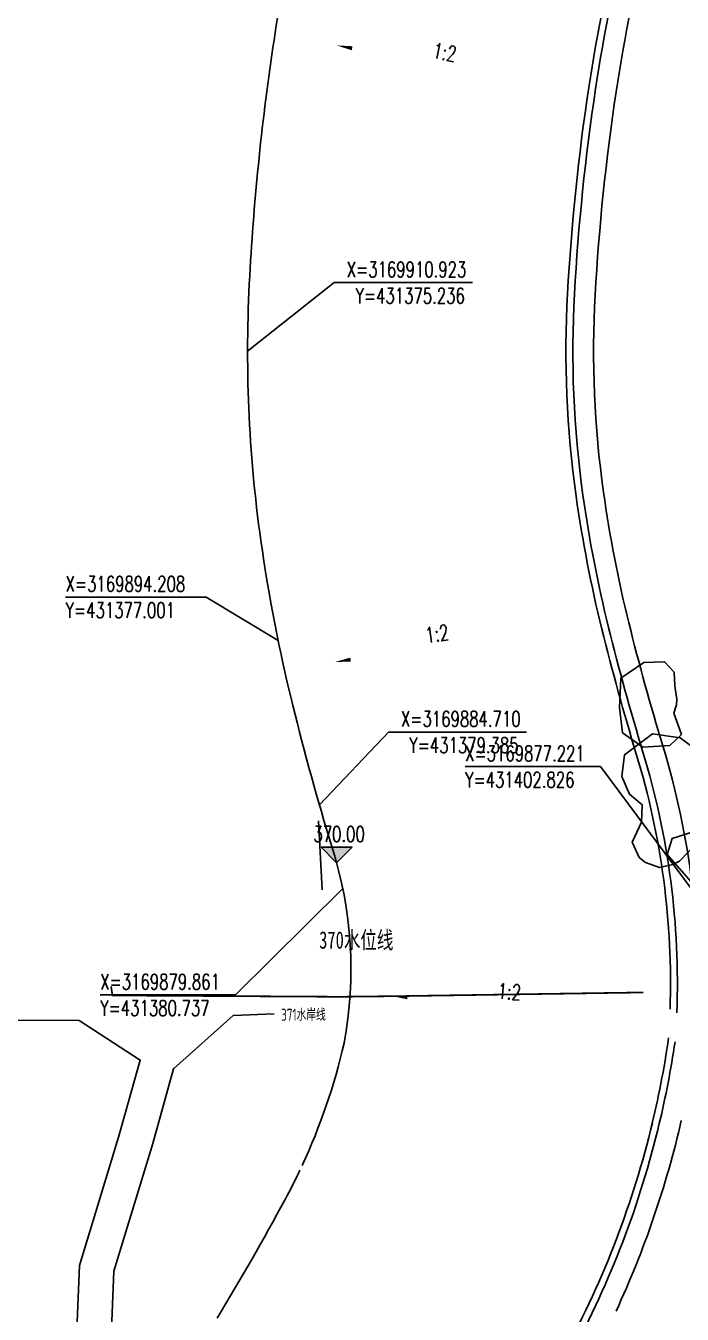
# Model space of a CAD drawing. Header units: millimetres. Extents: x -2430464 to 225692, y -180 to 1805330.
# Drawn here: x -30296 to 7648, y 1120745 to 1195223 of the extents above; entities that cross this region are included whole.
import ezdxf

# ---------------------------------------------------------------- set-up
doc = ezdxf.new("R2010")
doc.units = ezdxf.units.MM
doc.header["$LTSCALE"] = 1000
doc.layers.get('0').update_dxf_attribs({"linetype": 'CONTINUOUS'})
for name, color, linetype in [('03LS-上木标注', 50, 'CONTINUOUS'), ('DIM_COOR', 3, 'CONTINUOUS'), ('DIM_ELEV', 3, 'CONTINUOUS'), ('DIM_SYMB', 3, 'CONTINUOUS'), ('LP-002-文字说明', 254, 'CONTINUOUS'), ('LP-003设计水位线', 172, 'CONTINUOUS'), ('LP-007挡墙线', 36, 'CONTINUOUS'), ('LP-008景观石', 37, 'CONTINUOUS'), ('PUB_TEXT', 7, 'CONTINUOUS'), ('W-WOOD_FLOOR木地板', 30, 'CONTINUOUS'), ('建筑', 7, 'CONTINUOUS')]:
    doc.layers.add(name, color=color, linetype=linetype)
doc.styles.add('_TCH_DIM', font='SIMPLEX.shx', dxfattribs={"width": 0.7, "bigfont": 'GBCBIG.shx'})
doc.styles.get("Standard").update_dxf_attribs({"font": 'tssdeng.shx', "width": 0.7, "bigfont": 'hztxt.shx'})
doc.styles.add('STYLE1', font='', dxfattribs={"width": 0.7})
doc.styles.get('STYLE1').set_extended_font_data('SimSun')
doc.dimstyles.get("Standard").update_dxf_attribs({"dimscale": 100, "dimtxt": 3.5, "dimasz": 1, "dimexe": 2.5, "dimexo": 3, "dimgap": 1.5, "dimtad": 1, "dimdec": 0, "dimzin": 0, "dimdsep": 46, "dimtxsty": 'Standard', "dimblk": 'ARCHTICK', "dimcen": 0.09, "dimadec": 0, "dimazin": 0, "dimtfac": 1, "dimtdec": 0, "dimtix": 1, "dimtmove": 2, "dimatfit": 3, "dimldrblk": 'ARCHTICK', "dimfxl": 0, "dimtolj": 1, "dimtzin": 0, "dimarcsym": 0})

# ---------------------------------------------------------------- blocks, each defined once
blk = doc.blocks.new('_ARCHTICK')
at = {"color": 0, "linetype": 'ByBlock', "const_width": 0.4}
blk.add_lwpolyline([(-0.5, -0.5), (0.5, 0.5)], dxfattribs=at)

msp = doc.modelspace()

# ---------------------------------------------------------------- hatches: boundary and pattern name
at = {"layer": 'DIM_ELEV'}
msp.add_hatch(color=256, dxfattribs=at).paths.add_polyline_path([(-12330.99, 1146840.49), (-13230.99, 1147740.49), (-11430.99, 1147740.49)])
at = {"layer": 'W-WOOD_FLOOR木地板'}
h = msp.add_hatch(dxfattribs=at)
h.set_pattern_fill('DOLMIT', color=256, scale=600, angle=120)
h.set_pattern_definition([(120, (-2559274.5, -976417.3), (-412.44047, -238.12262), []), (165, (-2559274.5, -976417.3), (-348.63547, -1301.1253), [673.5128, -1347.024])])
h.paths.add_polyline_path([(-108945.91, 1145583.01, -0.4618853), (-125034.68, 1139053.95), (-128914.93, 1141288.93), (-129299.79, 1140616.54), (-127686.95, 1139644.68), (-128977.25, 1137503.38), (-130542, 1138446.27), (-130901.67, 1137817.88), (-126962.68, 1135548.38, 0.45785305), (-105244.91, 1144044.22, -0.98948762), (-74047.4, 1128811.65, 0.94633349), (-33827, 1110933.53, -0.30887042), (-26642.25, 1114955.07), (-23244.98, 1114200.7), (-23112, 1114799.58), (-26371.16, 1115654.31), (-25736.97, 1118072.53), (-22569.69, 1117241.89), (-22377.9, 1118105.59), (-25775.17, 1118859.96, 0.32238665), (-37397.99, 1112735.96, -0.94191378), (-70359.13, 1127255.3, 0.99194341)])

# ---------------------------------------------------------------- linework, layer by layer
at = {"layer": '03LS-上木标注'}
msp.add_line((-13383.37, 1149274.5, -415196.05), (-13159.47, 1145280.77, -415396.05), dxfattribs=at)
at = {"layer": '03LS-上木标注', "color": 1}
for points in [[(-23693, 1135438.2), (-24891, 1131114.2)], [(-22956.98, 1130605.38), (-21758.98, 1134929.38), (-22956.98, 1130605.38), (-25201.06, 1123230.49), (-25200.98, 1123232.38)], [(-24877.67, 1131163.57), (-27189.18, 1123567.09)], [(-27189.18, 1123567.09), (-27431.87, 1117510.29), (-27453.96, 1109775.79), (-27516.94, 1100168.49)], [(-25200.98, 1123232.38), (-25431.98, 1117467.38), (-25453.98, 1109766.38), (-25516.98, 1100155.38)]]:
    msp.add_lwpolyline(points, dxfattribs=at)
at = {"layer": 'DIM_COOR', "color": 3}
for p, q in [((-17474.44, 1176409.82), (-12469.87, 1180377.67)), ((-12469.87, 1180377.67), (-4483.87, 1180377.67)), ((-19873.02, 1162199.49), (-27991.02, 1162199.49)), ((-15709.17, 1159694.8), (-19873.02, 1162199.49)), ((-13324.97, 1150196.37), (-9331.44, 1154395.33)), ((-9331.44, 1154395.33), (-1345.44, 1154395.33)), ((2923.59, 1152399.83), (-4897.41, 1152399.83)), ((10116.08, 1142707.74), (2923.59, 1152399.83)), ((-11973.04, 1145347.28), (-18167.37, 1139203.03)), ((-18167.37, 1139203.03), (-25988.37, 1139203.03))]:
    msp.add_line(p, q, dxfattribs=at)
at = {"layer": 'DIM_ELEV'}
for p, q in [((-12330.99, 1146840.49), (-13230.99, 1147740.49)), ((-13230.99, 1147740.49), (-11430.99, 1147740.49)), ((-12330.99, 1146840.49), (-11430.99, 1147740.49))]:
    msp.add_line(p, q, dxfattribs=at)
at = {"layer": 'DIM_SYMB'}
for points in [[(-128.38, 1191799.13, 0, 0, 0), (-12315.52, 1194087.65, 0, 240, 0), (-11430.98, 1193921.55, 0, 0, 0)], [(-423.31, 1160200.71, 0, 0, 0), (-12410.97, 1158450.96, 0, 240, 0), (-11520.41, 1158580.95, 0, 0, 0)], [(4333.02, 1138120.27, 0, 0, 0), (-9130.19, 1139137.74, 0, 240, 0), (-8232.75, 1139069.92, 0, 0, 0)]]:
    msp.add_lwpolyline(points, format="xyseb", dxfattribs=at)
at = {"layer": 'LP-003设计水位线', "elevation": -399665.23}
for points in [[(-11896.95, 1136417.86, 0.124509), (-12608.85, 1147773.79, -0.01309216), (-14856.41, 1155924.79, -0.02570051), (-16706.93, 1165470.56, -0.04900388), (-17352.65, 1180776.42, -0.02357281), (-15946.14, 1194396.41, -0.02401152), (-13681.87, 1205679.11, -0.0215601), (-10350.66, 1216875.65, -0.03248601), (-6272.04, 1226597.12, 0.04578913), (4662.51, 1251592.64, -0.04813862), (25032.4, 1292472.21, 0.02723946)], [(8508.65, 1137446.17, 0.08674139), (6525.81, 1153593.13, -0.01309216), (4556.61, 1160734.61, -0.02570051), (3097.13, 1168263.25, -0.04900388), (2616.26, 1179661.67, -0.02357281), (3829.16, 1191406.85, -0.02401152), (5715.68, 1200807.26, -0.0215601)]]:
    msp.add_lwpolyline(points, format="xyb", dxfattribs=at)
at = {"layer": 'LP-003设计水位线', "color": 172, "linetype": 'Continuous', "elevation": -399406.11}
for points in [[(-11896.95, 1136417.86, -0.05214948), (-14321.42, 1129341.64, -0.05214948)], [(7594.99, 1131938.51, -0.05214948), (3821.94, 1120926.26)], [(-14451.33, 1129064.66, -0.01323059), (-15311.71, 1127367.77, -0.01232028), (-19238.65, 1120514.95, -0.01004258)]]:
    msp.add_lwpolyline(points, format="xyb", dxfattribs=at)
at = {"layer": 'LP-007挡墙线', "linetype": 'Continuous', "flags": 128}
for points, elevation in [([(6946.17, 1138381.13, 0.08202814), (4995.04, 1153127.58, -0.01309216), (3003.57, 1160349.83, -0.02570051), (1512.81, 1168039.84, -0.04900388), (1018.74, 1179750.85, -0.02357281), (2247.14, 1191646.02, -0.02401152), (4163.88, 1201197.01, -0.0215601), (7042.79, 1210873.33, -0.03248601), (10197.37, 1218392.33, -0.02061782), (15536.89, 1228087.22, 0.03243862), (20861.6, 1238320.07, 0.05077483), (23548.59, 1246608.88, 0.08506047), (24001.02, 1257296.76, 0.04819122), (22045.62, 1265891.08, -0.0306632), (21628.67, 1267466.58, 0.00036643), (21605.49, 1267582.04)], -399665.23), ([(7339.15, 1138169.75, 0.08311413), (5377.73, 1153243.97, -0.01309216), (3391.83, 1160446.02, -0.02570051), (1908.89, 1168095.69, -0.04900388), (1418.12, 1179728.55, -0.02357281), (2642.64, 1191586.23, -0.02401152), (4551.83, 1201099.58, -0.0215601), (7420.91, 1210742.84, -0.03248601), (10555.41, 1218213.97, -0.02061782), (15879.01, 1227879.97, 0.03243862), (21227.65, 1238158.81, 0.05077483), (23939.63, 1246524.71, 0.08506047), (24397.78, 1257347.59, 0.04819122), (22425.31, 1266016.92, -0.02699334), (22059.37, 1267359.78, -0.02699334)], -399665.23), ([(6860.41, 1136715.83, -0.02460925), (5838.07, 1131467.05, -0.02194924)], -399406.11), ([(7231.77, 1136490.32, -0.02194924), (6323.53, 1131771.82, -0.01509534)], -399406.11), ([(5922.42, 1131814.29, -0.06527193), (873.41, 1118615.52, -0.01100515), (-2990.54, 1111830.1, -0.01073359)], -399406.11), ([(6323.53, 1131771.82, -0.06551083), (1225.26, 1118425.26, -0.01073359), (-2576.15, 1111742.42, -0.01004258)], -399406.11)]:
    msp.add_lwpolyline(points, format="xyb", dxfattribs=dict(at, elevation=elevation))
at = {"layer": 'LP-008景观石', "color": 37, "linetype": 'Continuous', "elevation": -399665.23, "flags": 128}
for points in [[(7169.97, 1155479.39), (7596.56, 1154256.96), (6933.55, 1153619.85), (5378.03, 1153517.91), (4205.01, 1154358.89), (4026.5, 1155811.5), (4103.01, 1157518.95), (5429.03, 1158410.9), (6627.54, 1158461.87), (7188.56, 1157850.25), (7214.05, 1157060.23), (7341.56, 1156270.22), (7316.06, 1155964.41)], [(7484.81, 1146942.84), (9152.91, 1148650.55), (8705.37, 1153204.45), (7525.5, 1154058.31), (5938.76, 1154302.27), (4311.34, 1153082.47), (4148.6, 1151822.02), (4596.14, 1150805.52), (5328.48, 1150195.63), (5287.79, 1149179.13), (4758.88, 1148040.65), (5165.73, 1147146.14), (5531.9, 1146861.52), (6339.01, 1146560.64), (7103.49, 1146735.72)], [(8345.28, 1148653.12), (10748.98, 1148321.78), (11536.4, 1146996.44), (11370.63, 1146002.43), (10127.33, 1145215.51), (8303.83, 1145588.26), (6770.44, 1147327.78), (7060.54, 1148238.95)]]:
    msp.add_lwpolyline(points, close=True, dxfattribs=at)
at = {"layer": '建筑', "color": 6, "const_width": 100}
msp.add_lwpolyline([(5400.14, 1139345.56), (-8881.07, 1139129.87), (-12142.56, 1139095.2), (-25285.48, 1139172.47), (-25363.5, 1139698.65)], dxfattribs=at)

# ---------------------------------------------------------------- texts
at = {"layer": '03LS-上木标注', "insert": (-15536.09, 1138403.88), "char_height": 700, "attachment_point": 1}
msp.add_mtext('\\A1;371水岸线', dxfattribs=at)
at = {"layer": 'LP-002-文字说明', "color": 6, "insert": (-13338.24, 1142877.04), "char_height": 1000, "width": 24924.1129, "attachment_point": 1, "style": 'STYLE1'}
msp.add_mtext('370水位线', dxfattribs=at)
at = {"layer": 'PUB_TEXT', "color": 7, "style": '_TCH_DIM', "width": 0.705882}
for rotation, p in [(349.3647279, (-6827.22, 1193377.55)), (8.3044023, (-7130.56, 1159540.04)), (355.6781263, (-3047.93, 1138993.98))]:
    msp.add_text('1:2', height=892.5, rotation=rotation, dxfattribs=at).set_placement(p)
for s, p in [('X=3169910.923', (-11743.87, 1180692.67)), ('Y=431375.236', (-11233.87, 1179170.17)), ('X=3169894.208', (-27991.02, 1162514.49)), ('Y=431377.001', (-27991.02, 1160991.99)), ('X=3169884.710', (-8605.44, 1154710.33)), ('Y=431379.385', (-8125.44, 1153187.83)), ('X=3169877.221', (-4897.41, 1152714.83)), ('Y=431402.826', (-4897.41, 1151192.33)), ('370.00', (-13668.99, 1148055.49)), ('X=3169879.861', (-25988.37, 1139518.03)), ('Y=431380.737', (-25988.37, 1137995.53))]:
    msp.add_text(s, height=892.5, dxfattribs=at).set_placement(p)

# ---------------------------------------------------------------- leaders
at = {"layer": '03LS-上木标注', "color": 5, "annotation_type": 0, "has_hookline": 1}
for points, hookline_direction, text_width in [([(-21758.98, 1134929.38), (-18311.41, 1138004.64), (-15933.85, 1138106.11)], 0, 2730.37), ([(-23693, 1135438.2), (-27214.93, 1137717.53), (-36063.73, 1137759.71)], 1, 8638.29)]:
    msp.add_leader(points, dimstyle='Standard', override={"dimgap": 1.5, "dimtad": 0}, dxfattribs=dict(at, hookline_direction=hookline_direction, text_width=text_width))

doc.saveas('drawing.dxf')
